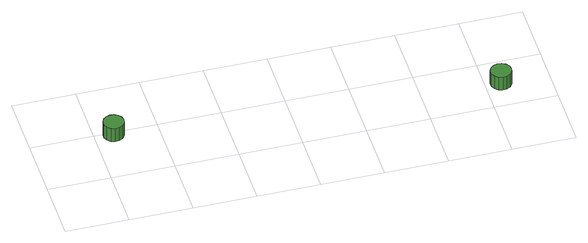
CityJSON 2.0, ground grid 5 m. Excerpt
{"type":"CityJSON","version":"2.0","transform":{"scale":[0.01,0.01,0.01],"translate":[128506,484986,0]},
"CityObjects":{
"tree1":{"type":"SolitaryVegetationObject","attributes":{"function":"something"},"geometry":[{"type":"MultiSurface","lod":"1","boundaries":[[[0,1,2,3,4,5,6,7,8,9,10,11,12,13,14]],[[15,16,17,18,19,20,21,22,23,24,25,26,27,28,29]],[[0,29,28,1]],[[1,28,27,2]],[[2,27,26,3]],[[3,26,25,4]],[[4,25,24,5]],[[5,24,23,6]],[[6,23,22,7]],[[7,22,21,8]],[[8,21,20,9]],[[9,20,19,10]],[[10,19,18,11]],[[11,18,17,12]],[[12,17,16,13]],[[13,16,15,14]],[[14,15,29,0]]]}]},
"tree2":{"type":"SolitaryVegetationObject","attributes":{"function":"something"},"geometry":[{"type":"MultiSurface","lod":"1","boundaries":[[[30,31,32,33,34,35,36,37,38,39,40,41,42,43,44]],[[45,46,47,48,49,50,51,52,53,54,55,56,57,58,59]],[[30,59,58,31]],[[31,58,57,32]],[[32,57,56,33]],[[33,56,55,34]],[[34,55,54,35]],[[35,54,53,36]],[[36,53,52,37]],[[37,52,51,38]],[[38,51,50,39]],[[39,50,49,40]],[[40,49,48,41]],[[41,48,47,42]],[[42,47,46,43]],[[43,46,45,44]],[[44,45,59,30]]]}]}
},
"vertices":[
[232,477,139],[224,511,139],[204,538,139],[175,555,139],[141,559,139],[108,548,139],[83,526,139],[69,494,139],[69,460,139],[83,429,139],[108,406,139],[141,395,139],[175,399,139],[204,416,139],[224,444,139],[224,444,12],[204,416,12],[175,399,12],[141,395,12],[108,406,12],[83,429,12],[69,460,12],[69,494,12],[83,526,12],[108,548,12],[141,559,12],[175,555,12],[204,538,12],[224,511,12],[232,477,12],
[3180,172,215],[3173,206,215],[3153,233,215],[3123,250,215],[3089,254,215],[3057,243,215],[3031,220,215],[3017,189,215],[3017,155,215],[3031,124,215],[3057,101,215],[3089,90,215],[3123,94,215],[3153,111,215],[3173,139,215],[3173,139,88],[3153,111,88],[3123,94,88],[3089,90,88],[3057,101,88],[3031,124,88],[3017,155,88],[3017,189,88],[3031,220,88],[3057,243,88],[3089,254,88],[3123,250,88],[3153,233,88],[3173,206,88],[3180,172,88]
]}
